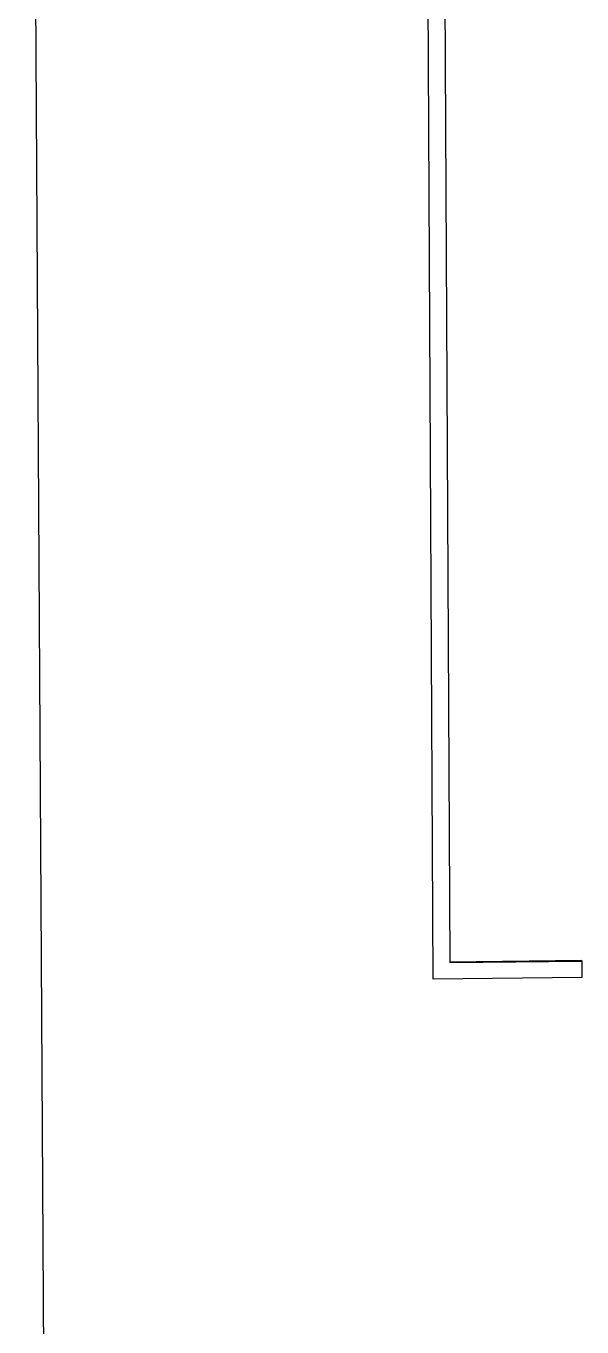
# Model space of a CAD drawing. Header units: millimetres. Extents: x -1480 to 5249, y -840 to 3860.
# Drawn here: x -25.28 to -16.37, y 977.59 to 998.43 of the extents above; entities that cross this region are included whole.
import ezdxf

# ---------------------------------------------------------------- set-up
doc = ezdxf.new("R2010")
doc.units = ezdxf.units.MM
doc.header["$MEASUREMENT"] = 0
doc.layers.add('Domyslna', color=7, linetype='Continuous', true_color=0x000000)
doc.layers.add('Utwórz2D linie widoczne', color=7, linetype='Continuous', true_color=0x000000)

msp = doc.modelspace()

# ---------------------------------------------------------------- linework, layer by layer
at = {"layer": 'Domyslna'}
msp.add_line((-25.283, 1024.56), (-19.297, 12.434), dxfattribs=at)
at = {"layer": 'Utwórz2D linie widoczne'}
for p, q in [((-18.754, 983.159), (-18.913, 1012.812)), ((-18.645, 1012.55), (-18.489, 983.426)), ((-18.49, 983.439), (-16.375, 983.462)), ((-18.489, 983.426), (-16.372, 983.449)), ((-16.372, 983.449), (-16.375, 983.462)), ((-16.372, 983.449), (-16.371, 983.185)), ((-16.371, 983.185), (-18.754, 983.159))]:
    msp.add_line(p, q, dxfattribs=at)

doc.saveas('drawing.dxf')
